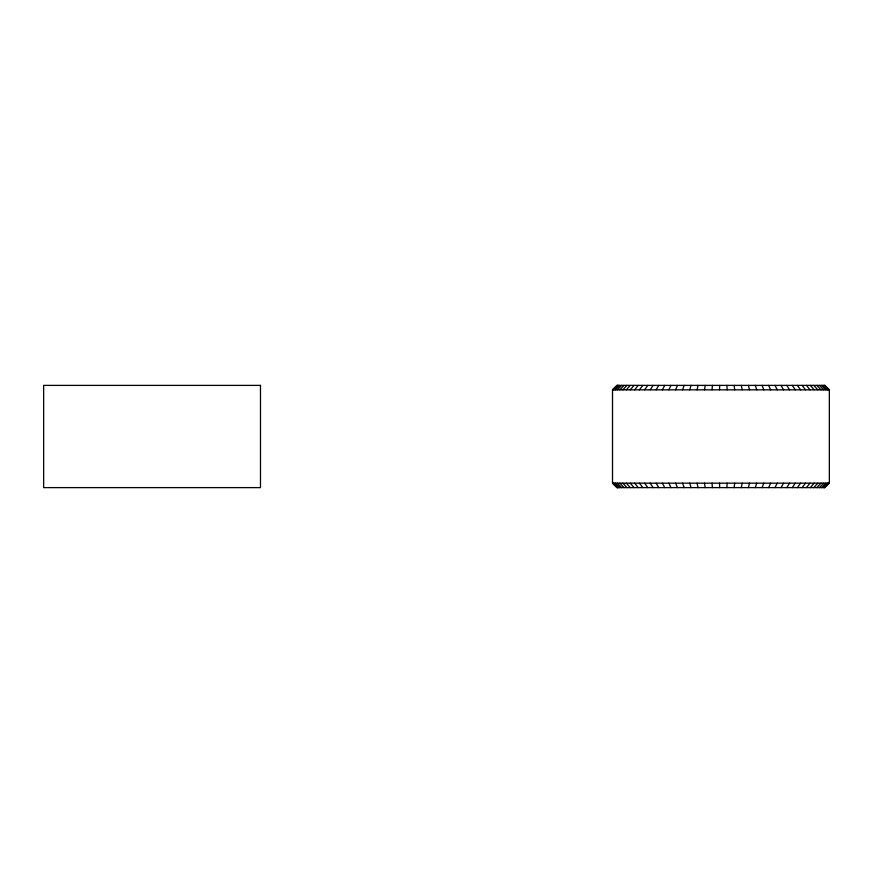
<?xml version="1.0" encoding="UTF-8"?>
<svg xmlns="http://www.w3.org/2000/svg" width="873" height="873" viewBox="0 0 873 873"><rect width="100%" height="100%" fill="white"/><g stroke="black" fill="none" stroke-linecap="round" stroke-linejoin="round"><path stroke-width="1.31" d="M719.581 389.838L719.636 385.386M726.893 487.614L727.154 483.162M712.03 389.838L712.39 385.386M734.128 487.614L734.684 483.162M704.511 389.838L705.177 385.386M741.286 487.614L742.159 483.162M697.069 389.838L698.051 385.386M748.357 487.614L749.525 483.162M689.746 389.838L691.023 385.386M755.287 487.614L756.749 483.162M682.577 389.838L684.148 385.386M762.053 487.614L763.81 483.162M675.593 389.838L677.459 385.386M768.611 487.614L770.652 483.162M668.838 389.838L670.977 385.386M774.94 487.614L777.254 483.162M662.334 389.838L664.735 385.386M781.008 487.614L783.583 483.162M656.103 389.838L658.766 385.386M786.78 487.614L789.596 483.162M650.199 389.838L653.102 385.386M792.237 487.614L795.292 483.162M644.645 389.838L647.766 385.386M797.344 487.614L800.617 483.162M639.451 389.838L642.79 385.386M802.08 487.614L805.55 483.162M634.66 389.838L638.196 385.386M806.423 487.614L810.079 483.162M630.284 389.838L634.005 385.386M810.34 487.614L814.171 483.162M626.356 389.838L630.23 385.386M813.832 487.614L817.805 483.162M622.885 389.838L626.901 385.386M816.866 487.614L820.969 483.162M619.895 389.838L624.031 385.386M819.431 487.614L823.643 483.162M617.397 389.838L621.641 385.386M821.515 487.614L825.825 483.162M615.4 389.838L619.721 385.386M823.119 487.614L827.484 483.162M613.915 389.838L618.302 385.386M613.239 389.838L617.658 385.386M824.221 487.614L828.63 483.162M612.955 389.838L617.386 385.386M824.483 487.614L828.914 483.162M612.519 389.838L616.971 385.386L824.909 385.386L829.35 389.838L829.35 483.162L824.81 487.614L616.971 487.614L612.519 483.162L612.519 389.838L829.35 389.838M612.617 389.838L617.058 385.386M612.519 483.162L829.35 483.162M824.483 385.386L829.252 389.838M612.955 483.162L617.386 487.614M612.617 483.162L617.058 487.614M824.221 385.386L828.63 389.838M613.239 483.162L617.658 487.614M613.915 483.162L618.302 487.614M823.119 385.386L827.484 389.838M615.4 483.162L619.721 487.614M821.515 385.386L825.825 389.838M617.397 483.162L621.641 487.614M819.431 385.386L823.643 389.838M619.895 483.162L624.031 487.614M816.866 385.386L820.969 389.838M622.885 483.162L626.901 487.614M813.832 385.386L817.805 389.838M626.356 483.162L630.23 487.614M810.34 385.386L814.171 389.838M630.284 483.162L634.005 487.614M806.423 385.386L810.079 389.838M634.66 483.162L638.196 487.614M802.08 385.386L805.55 389.838M639.451 483.162L642.79 487.614M797.344 385.386L800.617 389.838M644.645 483.162L647.766 487.614M792.237 385.386L795.292 389.838M650.199 483.162L653.102 487.614M786.78 385.386L789.596 389.838M656.103 483.162L658.766 487.614M781.008 385.386L783.583 389.838M662.334 483.162L664.735 487.614M774.94 385.386L777.254 389.838M668.838 483.162L670.977 487.614M768.611 385.386L770.652 389.838M675.593 483.162L677.459 487.614M762.053 385.386L763.81 389.838M682.577 483.162L684.148 487.614M755.287 385.386L756.749 389.838M689.746 483.162L691.023 487.614M748.357 385.386L749.525 389.838M697.069 483.162L698.051 487.614M741.286 385.386L742.159 389.838M704.511 483.162L705.177 487.614M734.128 385.386L734.684 389.838M712.03 483.162L712.39 487.614M726.893 385.386L727.154 389.838M719.581 483.162L719.636 487.614M260.481 385.386L43.65 385.386L43.65 487.614L260.481 487.614L260.481 385.386"/></g></svg>
